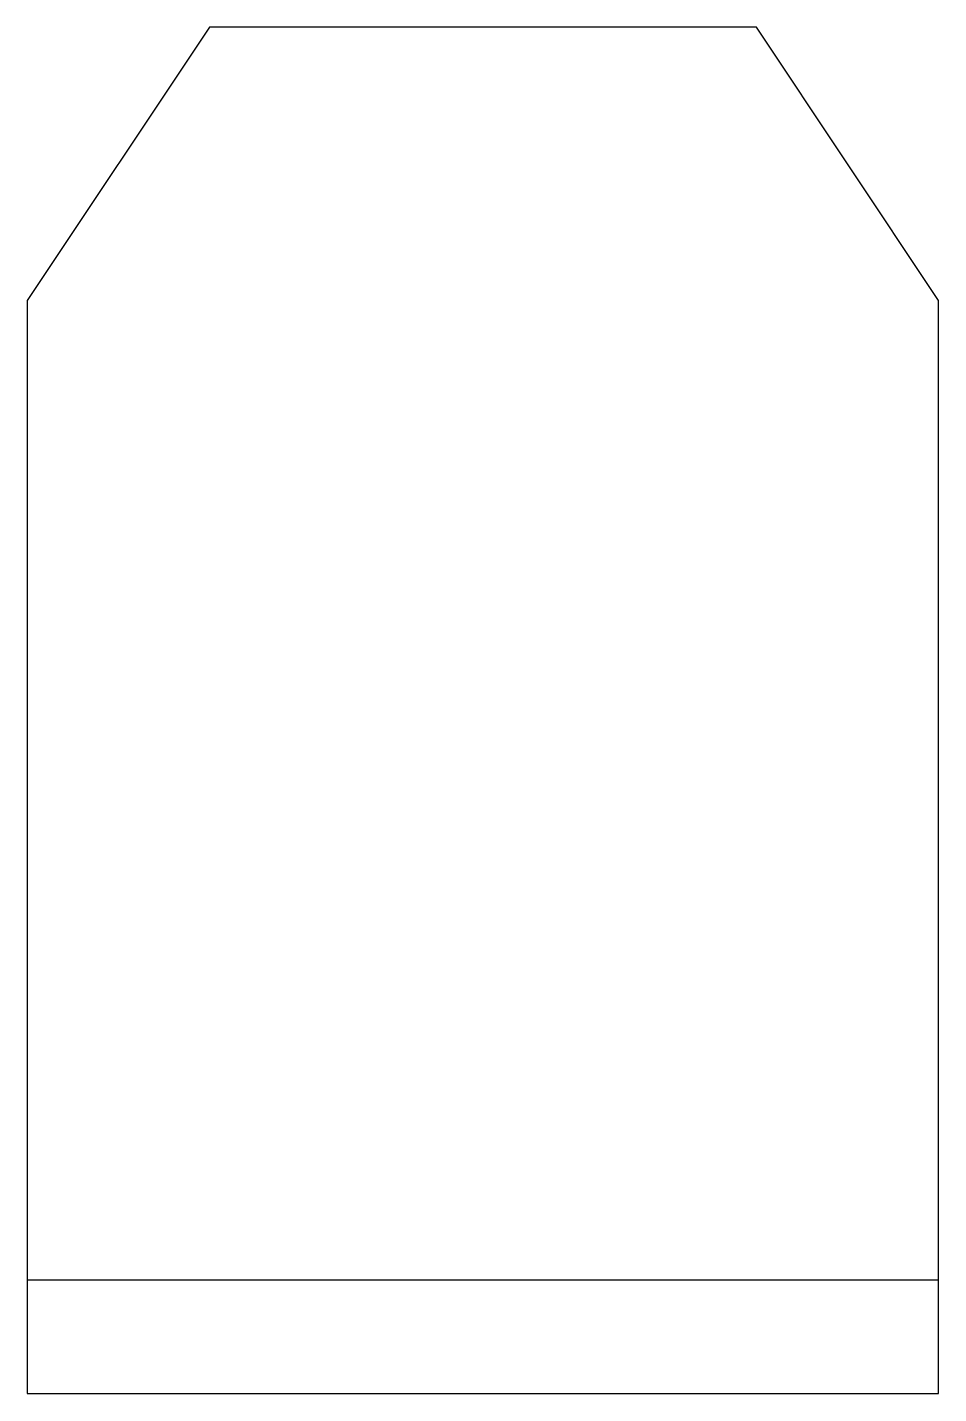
# Model space of a CAD drawing. Extents: x 2.8 to 13.4, y -2.8 to 13.1.
import ezdxf

# ---------------------------------------------------------------- set-up
doc = ezdxf.new("R2010")
doc.units = 0
doc.layers.add('DEFAULT_255_2_778', color=255, linetype='CONTINUOUS')

msp = doc.modelspace()

# ---------------------------------------------------------------- linework, layer by layer
at = {"layer": 'DEFAULT_255_2_778'}
for p, q in [((4.895, 13.097), (2.778, 9.922)), ((11.245, 13.097), (4.895, 13.097)), ((13.361, 9.922), (11.245, 13.097)), ((2.778, 9.922), (2.778, -2.778)), ((13.361, -2.778), (13.361, 9.922)), ((2.778, -1.455), (13.361, -1.455)), ((2.778, -2.778), (13.361, -2.778))]:
    msp.add_line(p, q, dxfattribs=at)

doc.saveas('drawing.dxf')
